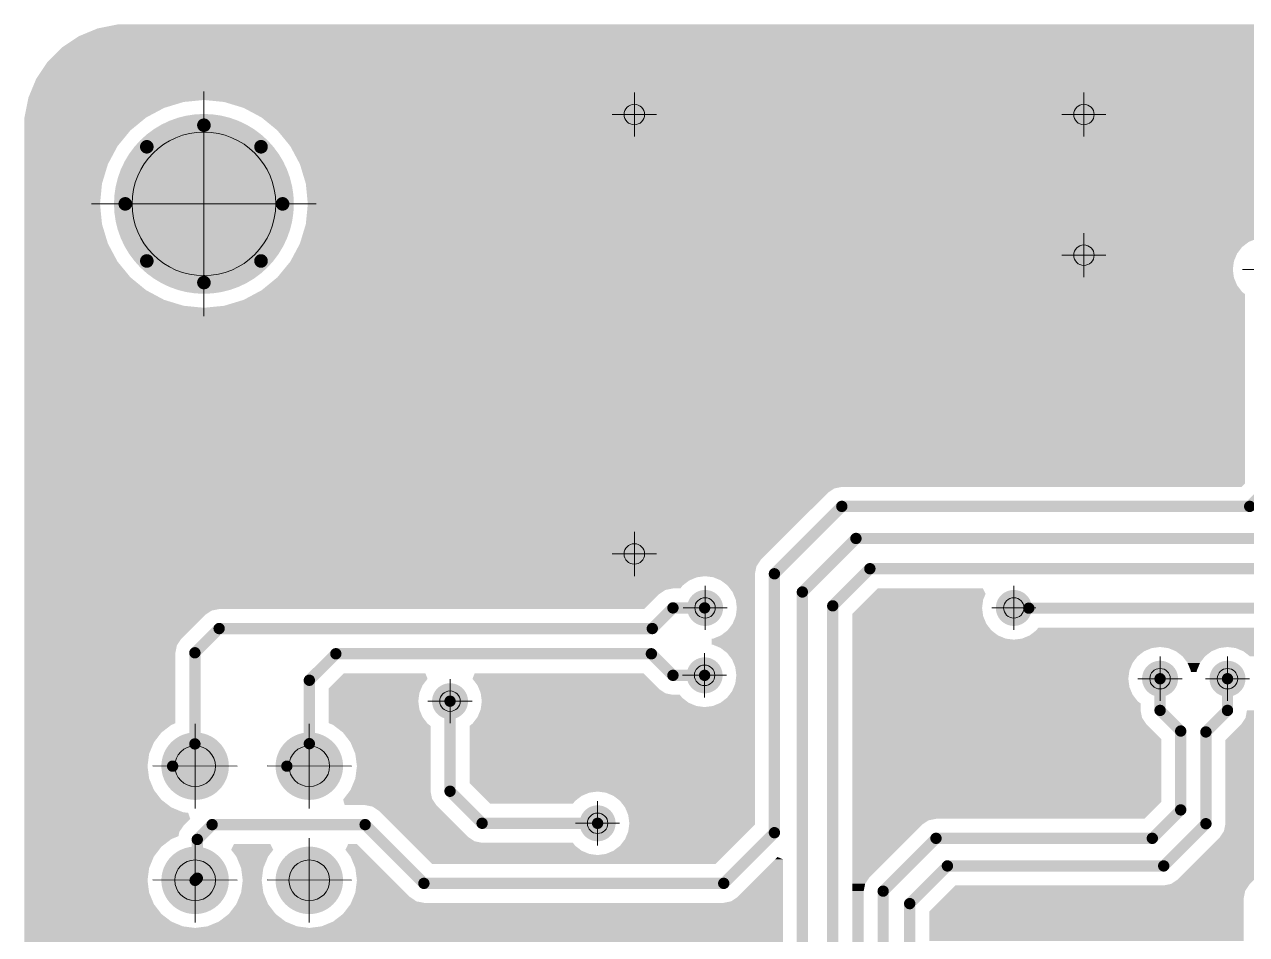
# Model space of a CAD drawing. Header units: inches. Extents: x -14 to 5184, y -66 to 1689.
# Drawn here: x 2235.2 to 2289.5, y 716.8 to 757.2 of the extents above; entities that cross this region are included whole.
import ezdxf

# ---------------------------------------------------------------- set-up
doc = ezdxf.new("R2010")
doc.units = ezdxf.units.IN
doc.header["$MEASUREMENT"] = 0
doc.layers.add('DRILL', color=7, linetype='Continuous', true_color=0xffffff)
doc.layers.add('Drill Gost', color=7, linetype='Continuous')
doc.layers.add('Poligon', color=7, linetype='Continuous')

# ---------------------------------------------------------------- blocks, each defined once
blk = doc.blocks.new('ROUND_25')
at = {"const_width": 0.0787}
blk.add_lwpolyline([(-0.0394, 0, 1), (0.0394, 0, 1)], format="xyb", close=True, dxfattribs=at)
blk = doc.blocks.new('ROUND_28')
at = {"const_width": 0.00591}
blk.add_lwpolyline([(-0.003, 0, 1), (0.003, 0, 1)], format="xyb", close=True, dxfattribs=at)
blk = doc.blocks.new('ROUND_4')
at = {"const_width": 0.015748}
blk.add_lwpolyline([(-0.007874, 0, 1), (0.007874, 0, 1)], format="xyb", close=True, dxfattribs=at)
blk = doc.blocks.new('ROUND_23')
at = {"const_width": 0.0295}
blk.add_lwpolyline([(-0.0148, 0, 1), (0.0148, 0, 1)], format="xyb", close=True, dxfattribs=at)
blk = doc.blocks.new('ROUND_5')
at = {"const_width": 0.00492}
blk.add_lwpolyline([(-0.0025, 0, 1), (0.0025, 0, 1)], format="xyb", close=True, dxfattribs=at)
blk = doc.blocks.new('ROUND_31')
at = {"const_width": 0.00394}
blk.add_lwpolyline([(-0.002, 0, 1), (0.002, 0, 1)], format="xyb", close=True, dxfattribs=at)
blk = doc.blocks.new('ROUND_32')
at = {"const_width": 0.007874}
blk.add_lwpolyline([(-0.003937, 0, 1), (0.003937, 0, 1)], format="xyb", close=True, dxfattribs=at)
blk = doc.blocks.new('ROUND_33')
at = {"const_width": 0.0591}
blk.add_lwpolyline([(-0.0295, 0, 1), (0.0295, 0, 1)], format="xyb", close=True, dxfattribs=at)

msp = doc.modelspace()

# ---------------------------------------------------------------- hatches: boundary and pattern name
at = {"layer": 'Drill Gost', "lineweight": 9, "transparency": 33554457}
h = msp.add_hatch(color=256, dxfattribs=at)
h.dxf.hatch_style = 1
h.paths.add_polyline_path([(2243.1828, 749.2756), (2243.1828, 752.4651, 0.4142136), (2239.9933, 749.2756)])
h.paths.add_polyline_path([(2243.1828, 749.2756), (2243.1828, 746.086, 0.4142136), (2246.3724, 749.2756)])
h = msp.add_hatch(color=256, dxfattribs=at)
h.dxf.hatch_style = 1
h.paths.add_polyline_path([(2243.6953, 724.3086), (2242.7923, 724.3116), (2242.7923, 725.2044, -0.4118954)])
h.paths.add_polyline_path([(2242.7923, 724.3116), (2242.7923, 723.3986, -0.4142136), (2241.8894, 724.3015, -0.0036367), (2241.8895, 724.3146)])
h = msp.add_hatch(color=256, dxfattribs=at)
h.dxf.hatch_style = 1
h.paths.add_polyline_path([(2242.7924, 725.2044, -0.4118954), (2243.6953, 724.3086), (2242.7924, 724.3116)])
h = msp.add_hatch(color=256, dxfattribs=at)
h.dxf.hatch_style = 1
h.paths.add_polyline_path([(2248.7666, 724.3086), (2247.8637, 724.3116), (2247.8637, 725.2044, -0.4118954)])
h.paths.add_polyline_path([(2247.8637, 724.3116), (2247.8637, 723.3986, -0.4142136), (2246.9607, 724.3015, -0.0036367), (2246.9608, 724.3146)])
h = msp.add_hatch(color=256, dxfattribs=at)
h.dxf.hatch_style = 1
h.paths.add_polyline_path([(2247.8637, 725.2044, -0.4118954), (2248.7666, 724.3086), (2247.8637, 724.3116)])
h = msp.add_hatch(color=256, dxfattribs=at)
h.dxf.hatch_style = 1
h.paths.add_polyline_path([(2243.6953, 719.2373), (2242.7923, 719.2403), (2242.7923, 720.1331, -0.4118954)])
h.paths.add_polyline_path([(2242.7923, 719.2403), (2242.7923, 718.3272, -0.4142136), (2241.8894, 719.2302, -0.0036367), (2241.8895, 719.2433)])
h = msp.add_hatch(color=256, dxfattribs=at)
h.dxf.hatch_style = 1
h.paths.add_polyline_path([(2242.7924, 720.1331, -0.4118954), (2243.6953, 719.2373), (2242.7924, 719.2403)])
h = msp.add_hatch(color=256, dxfattribs=at)
h.dxf.hatch_style = 1
h.paths.add_polyline_path([(2248.7666, 719.2373), (2247.8637, 719.2403), (2247.8637, 720.1331, -0.4118954)])
h.paths.add_polyline_path([(2247.8637, 719.2403), (2247.8637, 718.3272, -0.4142136), (2246.9607, 719.2302, -0.0036367), (2246.9608, 719.2433)])
h = msp.add_hatch(color=256, dxfattribs=at)
h.dxf.hatch_style = 1
h.paths.add_polyline_path([(2247.8637, 720.1331, -0.4118954), (2248.7666, 719.2373), (2247.8637, 719.2403)])

# ---------------------------------------------------------------- linework, layer by layer
at = {"const_width": 0.4991}
for points in [[(2290.2874, 736.499), (2289.6264, 735.8381)], [(2271.5128, 735.8381), (2268.5194, 732.8447)], [(2289.6264, 735.8381), (2271.5128, 735.8381)], [(2272.1402, 734.4143), (2269.7608, 732.0349)], [(2290.3557, 734.4143), (2272.1402, 734.4143)], [(2272.7582, 733.0701), (2271.1096, 731.4215)], [(2291.3127, 733.0701), (2272.7582, 733.0701)], [(2268.5194, 721.3462), (2268.5194, 732.8447)], [(2269.7608, 709.1501), (2269.7608, 732.0349)], [(2271.1096, 708.2832), (2271.1096, 731.4215)], [(2264.0135, 731.3294), (2263.0965, 730.4124)], [(2265.4195, 731.3294), (2264.0135, 731.3294)], [(2291.4039, 731.3184), (2279.8162, 731.3184)], [(2243.8596, 730.4124), (2242.7834, 729.3361)], [(2263.0965, 730.4124), (2243.8596, 730.4124)], [(2242.7834, 725.2886), (2242.7834, 729.3361)], [(2249.0426, 729.2922), (2247.8658, 728.1155)], [(2263.0557, 729.2922), (2249.0426, 729.2922)], [(2264.0135, 728.3344), (2263.0557, 729.2922)], [(2247.8658, 725.2997), (2247.8658, 728.1155)], [(2265.4195, 728.3344), (2264.0135, 728.3344)], [(2285.6457, 726.7777), (2285.6457, 728.1838)], [(2288.6407, 726.7777), (2288.6407, 728.1838)], [(2254.1141, 723.1864), (2254.1141, 727.1855)], [(2286.5627, 725.8608), (2285.6457, 726.7777)], [(2288.6407, 726.7777), (2287.6829, 725.82)], [(2286.5627, 722.3576), (2286.5627, 725.8608)], [(2287.6829, 721.745), (2287.6829, 725.82)], [(2242.7834, 725.2886), (2241.7953, 724.3005)], [(2247.8658, 725.2997), (2246.8666, 724.3005)], [(2255.5379, 721.7626), (2254.1141, 723.1864)], [(2286.5627, 722.3576), (2285.3014, 721.0963)], [(2243.5483, 721.7047), (2242.8888, 721.0453)], [(2250.3442, 721.7047), (2243.5483, 721.7047)], [(2252.9536, 719.0953), (2250.3442, 721.7047)], [(2260.6675, 721.7626), (2255.5379, 721.7626)], [(2287.6829, 721.745), (2285.8071, 719.8692)], [(2242.8888, 719.3245), (2242.8888, 721.0453)], [(2268.5194, 721.3462), (2266.2685, 719.0953)], [(2275.6956, 721.0963), (2273.3483, 718.749)], [(2285.3014, 721.0963), (2275.6956, 721.0963)], [(2276.2013, 719.8692), (2274.5274, 718.1953)], [(2285.8071, 719.8692), (2276.2013, 719.8692)], [(2242.8888, 719.3245), (2242.7936, 719.2292)], [(2266.2685, 719.0953), (2252.9536, 719.0953)], [(2273.3483, 684.2938), (2273.3483, 718.749)], [(2274.5274, 684.9726), (2274.5274, 718.1953)]]:
    msp.add_lwpolyline(points, dxfattribs=at)
at = {"layer": 'Drill Gost', "lineweight": 9, "transparency": 33554457}
for p, q in [((2243.1828, 754.268), (2243.1828, 744.2831)), ((2262.2989, 753.2418), (2262.2989, 754.2211)), ((2282.2648, 753.2418), (2282.2648, 754.2211)), ((2262.2989, 753.2418), (2261.3197, 753.2418)), ((2262.2989, 753.2418), (2262.2989, 752.2626)), ((2262.2989, 753.2418), (2263.2782, 753.2418)), ((2282.2648, 753.2418), (2281.2856, 753.2418)), ((2282.2648, 753.2418), (2282.2648, 752.2626)), ((2282.2648, 753.2418), (2283.2441, 753.2418)), ((2248.1753, 749.2756), (2238.1904, 749.2756)), ((2282.2648, 746.9946), (2282.2648, 747.9739)), ((2282.2648, 746.9946), (2281.2856, 746.9946)), ((2282.2648, 746.9946), (2282.2648, 746.0154)), ((2282.2648, 746.9946), (2283.2441, 746.9946)), ((2290.2862, 746.3632), (2289.307, 746.3632)), ((2262.2989, 733.7254), (2262.2989, 734.7046)), ((2262.2989, 733.7254), (2261.3197, 733.7254)), ((2262.2989, 733.7254), (2262.2989, 732.7461)), ((2262.2989, 733.7254), (2263.2782, 733.7254)), ((2265.4407, 731.3294), (2265.4407, 732.3087)), ((2279.1509, 731.3294), (2279.1509, 732.3087)), ((2265.4407, 731.3294), (2264.4615, 731.3294)), ((2265.4407, 731.3294), (2265.4407, 730.3502)), ((2265.4407, 731.3294), (2266.42, 731.3294)), ((2279.1509, 731.3294), (2278.1716, 731.3294)), ((2279.1509, 731.3294), (2279.1509, 730.3502)), ((2279.1509, 731.3294), (2280.1301, 731.3294)), ((2265.4185, 728.3355), (2265.4185, 729.3147)), ((2285.645, 728.1849), (2285.645, 729.1641)), ((2288.64, 728.1849), (2288.64, 729.1641)), ((2254.113, 727.1866), (2254.113, 728.1658)), ((2265.4185, 728.3355), (2264.4393, 728.3355)), ((2265.4185, 728.3355), (2265.4185, 727.3562)), ((2265.4185, 728.3355), (2266.3978, 728.3355)), ((2285.645, 728.1849), (2284.6657, 728.1849)), ((2285.645, 728.1849), (2285.645, 727.2056)), ((2285.645, 728.1849), (2286.6242, 728.1849)), ((2288.64, 728.1849), (2287.6607, 728.1849)), ((2288.64, 728.1849), (2288.64, 727.2056)), ((2288.64, 728.1849), (2289.6192, 728.1849)), ((2254.113, 727.1866), (2253.1338, 727.1866)), ((2254.113, 727.1866), (2254.113, 726.2073)), ((2254.113, 727.1866), (2255.0923, 727.1866)), ((2242.7923, 726.1754), (2242.7923, 722.4276)), ((2242.7924, 726.1754), (2242.7924, 722.4276)), ((2247.8637, 726.1754), (2247.8637, 722.4276)), ((2247.8637, 726.1754), (2247.8637, 722.4276)), ((2244.6663, 724.3054), (2240.9185, 724.3178)), ((2244.6663, 724.3054), (2240.9185, 724.3178)), ((2249.7376, 724.3054), (2245.9898, 724.3178)), ((2249.7376, 724.3054), (2245.9898, 724.3178)), ((2260.6665, 721.7636), (2260.6665, 722.7428)), ((2260.6665, 721.7636), (2259.6872, 721.7636)), ((2260.6665, 721.7636), (2260.6665, 720.7843)), ((2260.6665, 721.7636), (2261.6457, 721.7636)), ((2242.7923, 721.1041), (2242.7923, 717.3562)), ((2242.7924, 721.1041), (2242.7924, 717.3562)), ((2247.8637, 721.1041), (2247.8637, 717.3562)), ((2247.8637, 721.1041), (2247.8637, 717.3562)), ((2244.6663, 719.2341), (2240.9185, 719.2465)), ((2244.6663, 719.2341), (2240.9185, 719.2465)), ((2249.7376, 719.2341), (2245.9898, 719.2465)), ((2249.7376, 719.2341), (2245.9898, 719.2465))]:
    msp.add_line(p, q, dxfattribs=at)
for centre, radius in [((2262.2989, 753.2418), 0.4542), ((2282.2648, 753.2418), 0.4542), ((2243.1828, 749.2756), 3.1896), ((2282.2648, 746.9946), 0.4542), ((2262.2989, 733.7254), 0.4542), ((2265.4407, 731.3294), 0.4542), ((2279.1509, 731.3294), 0.4542), ((2265.4185, 728.3355), 0.4542), ((2285.645, 728.1849), 0.4542), ((2288.64, 728.1849), 0.4542), ((2254.113, 727.1866), 0.4542), ((2242.7924, 724.3015), 0.9029), ((2242.7923, 724.3015), 0.9029), ((2247.8637, 724.3015), 0.9029), ((2247.8637, 724.3015), 0.9029), ((2260.6665, 721.7636), 0.4542), ((2242.7924, 719.2302), 0.9029), ((2242.7923, 719.2302), 0.9029), ((2247.8637, 719.2302), 0.9029), ((2247.8637, 719.2302), 0.9029)]:
    msp.add_circle(centre, radius, dxfattribs=at)
at = {"layer": 'Poligon', "color": 252}
for points in [[(2358.2245, 757.083), (2357.416, 757.2439), (2238.545, 757.083), (2239.3535, 757.2439)], [(2357.0038, 757.2439), (2357.0038, 757.2439), (2239.8058, 757.2439), (2357.0038, 757.2439)], [(2359.6715, 756.3096), (2359.0555, 756.7212), (2237.0146, 756.3096), (2237.6307, 756.7212)], [(2359.0555, 756.7212), (2358.9861, 756.7676), (2237.6307, 756.7212), (2237.7426, 756.7676)], [(2358.9861, 756.7676), (2358.2623, 757.0674), (2237.7426, 756.7676), (2238.4664, 757.0674)], [(2358.2623, 757.0674), (2358.2245, 757.083), (2238.4664, 757.0674), (2238.545, 757.083)], [(2360.2544, 755.7267), (2359.7624, 756.2187), (2236.3866, 755.7267), (2236.8785, 756.2187)], [(2359.7624, 756.2187), (2359.6715, 756.3096), (2236.8785, 756.2187), (2237.0146, 756.3096)], [(2360.7124, 755.0413), (2360.353, 755.5791), (2235.8796, 755.0413), (2236.2389, 755.5791)], [(2360.353, 755.5791), (2360.2544, 755.7267), (2236.2389, 755.5791), (2236.3866, 755.7267)], [(2360.8012, 754.8269), (2360.7124, 755.0413), (2235.7364, 754.8269), (2235.8796, 755.0413)], [(2361.0278, 754.2797), (2360.8012, 754.8269), (2235.5097, 754.2797), (2235.7364, 754.8269)], [(2242.2839, 753.8), (2243.1841, 753.8886), (2235.3522, 753.8), (2235.3698, 753.8886)], [(2361.1056, 753.8886), (2361.0852, 753.9912), (2235.3698, 753.8886), (2235.3902, 753.9912)], [(2361.0852, 753.9912), (2361.0278, 754.2797), (2235.3902, 753.9912), (2235.5097, 754.2797)], [(2361.111, 753.8618), (2361.1056, 753.8886), (2243.4563, 753.8618), (2243.1841, 753.8886)], [(2352.5154, 753.8), (2353.1434, 753.8618), (2244.0843, 753.8), (2243.4563, 753.8618)], [(2240.6205, 753.111), (2241.4183, 753.5374), (2235.2151, 753.111), (2235.2999, 753.5374)], [(2241.4183, 753.5374), (2242.2839, 753.8), (2235.2999, 753.5374), (2235.3522, 753.8)], [(2352.2432, 753.7731), (2352.5154, 753.8), (2244.1727, 753.7731), (2244.0843, 753.8)], [(2351.466, 753.5374), (2352.2432, 753.7731), (2244.9499, 753.5374), (2244.1727, 753.7731)], [(2351.3776, 753.5106), (2351.466, 753.5374), (2245.0001, 753.5106), (2244.9499, 753.5374)], [(2350.63, 753.111), (2351.3776, 753.5106), (2245.7477, 753.111), (2245.0001, 753.5106)], [(2240.6121, 753.1041), (2240.6205, 753.111), (2235.2138, 753.1041), (2235.2151, 753.111)], [(2240.061, 752.6518), (2240.6121, 753.1041), (2235.2138, 752.6518), (2235.2138, 753.1041)], [(2350.5799, 753.0842), (2350.63, 753.111), (2245.7803, 753.0842), (2245.7477, 753.111)], [(2349.9133, 752.5371), (2350.5799, 753.0842), (2246.4469, 752.5371), (2245.7803, 753.0842)], [(2240.061, 752.6517), (2240.061, 752.6518), (2235.2137, 752.6517), (2235.2138, 752.6518)], [(2239.9213, 752.5371), (2240.061, 752.6517), (2235.2137, 752.5371), (2235.2137, 752.6517)], [(2239.3474, 751.8379), (2239.9213, 752.5371), (2235.2137, 751.8379), (2235.2137, 752.5371)], [(2349.8806, 752.5103), (2349.9133, 752.5371), (2246.4689, 752.5103), (2246.4469, 752.5371)], [(2349.3288, 751.8379), (2349.8806, 752.5103), (2247.0207, 751.8379), (2246.4689, 752.5103)], [(2238.921, 751.0401), (2239.3474, 751.8379), (2235.2137, 751.0401), (2235.2137, 751.8379)], [(2349.3068, 751.8111), (2349.3288, 751.8379), (2247.0351, 751.8111), (2247.0207, 751.8379)], [(2348.8947, 751.0401), (2349.3068, 751.8111), (2247.4471, 751.0401), (2247.0351, 751.8111)], [(2238.6585, 750.1745), (2238.921, 751.0401), (2235.2137, 750.1745), (2235.2137, 751.0401)], [(2348.8804, 751.0133), (2348.8947, 751.0401), (2247.4553, 751.0133), (2247.4471, 751.0401)], [(2348.6259, 750.1745), (2348.8804, 751.0133), (2247.7097, 750.1745), (2247.4553, 751.0133)], [(2238.5698, 749.2743), (2238.6585, 750.1745), (2235.2137, 749.2743), (2235.2137, 750.1745)], [(2348.6178, 750.1477), (2348.6259, 750.1745), (2247.7124, 750.1477), (2247.7097, 750.1745)], [(2348.5318, 749.2743), (2348.6178, 750.1477), (2247.7984, 749.2743), (2247.7124, 750.1477)], [(2238.6585, 748.3741), (2238.5698, 749.2743), (2235.2137, 748.3741), (2235.2137, 749.2743)], [(2348.6151, 748.3741), (2348.5291, 749.2475), (2247.7097, 748.3741), (2247.7957, 749.2475)], [(2348.5291, 749.2475), (2348.5318, 749.2743), (2247.7957, 749.2475), (2247.7984, 749.2743)], [(2238.921, 747.5085), (2238.6585, 748.3741), (2235.2137, 747.5085), (2235.2137, 748.3741)], [(2348.7924, 747.7717), (2348.6178, 748.3473), (2247.527, 747.7717), (2247.7016, 748.3473)], [(2348.6178, 748.3473), (2348.6151, 748.3741), (2247.7016, 748.3473), (2247.7097, 748.3741)], [(2239.3474, 746.7108), (2238.921, 747.5085), (2235.2137, 746.7108), (2235.2137, 747.5085)], [(2289.0662, 747.0669), (2289.2902, 747.3588), (2247.2111, 747.0669), (2247.3671, 747.3588)], [(2289.2902, 747.3588), (2289.4853, 747.5085), (2247.3671, 747.3588), (2247.4471, 747.5085)], [(2289.4853, 747.5085), (2289.5821, 747.5828), (2247.4471, 747.5085), (2247.4697, 747.5828)], [(2289.5821, 747.5828), (2289.9221, 747.7237), (2247.4697, 747.5828), (2247.5124, 747.7237)], [(2289.9221, 747.7237), (2290.287, 747.7717), (2247.5124, 747.7237), (2247.527, 747.7717)], [(2288.9254, 746.7269), (2289.0662, 747.0669), (2247.0294, 746.7269), (2247.2111, 747.0669)], [(2239.9213, 746.0115), (2239.3474, 746.7108), (2235.2137, 746.0115), (2235.2137, 746.7108)], [(2288.9235, 746.0115), (2288.8773, 746.3621), (2246.4469, 746.0115), (2246.7346, 746.3621)], [(2288.8773, 746.3621), (2288.9232, 746.7108), (2246.7346, 746.3621), (2247.0207, 746.7108)], [(2288.9232, 746.7108), (2288.9254, 746.7269), (2247.0207, 746.7108), (2247.0294, 746.7269)], [(2240.6205, 745.4377), (2239.9213, 746.0115), (2235.2137, 745.4377), (2235.2137, 746.0115)], [(2289.0662, 745.6572), (2288.9254, 745.9972), (2246.0152, 745.6572), (2246.4295, 745.9972)], [(2288.9254, 745.9972), (2288.9235, 746.0115), (2246.4295, 745.9972), (2246.4469, 746.0115)], [(2241.4183, 745.0113), (2240.6205, 745.4377), (2235.2137, 745.0113), (2235.2137, 745.4377)], [(2289.4222, 745.0113), (2289.4222, 745.264), (2244.9499, 745.0113), (2245.4227, 745.264)], [(2289.4222, 745.264), (2289.2902, 745.3653), (2245.4227, 745.264), (2245.6122, 745.3653)], [(2289.2902, 745.3653), (2289.2346, 745.4377), (2245.6122, 745.3653), (2245.7477, 745.4377)], [(2289.2346, 745.4377), (2289.0662, 745.6572), (2245.7477, 745.4377), (2246.0152, 745.6572)], [(2242.2839, 744.7487), (2241.4183, 745.0113), (2235.2137, 744.7487), (2235.2137, 745.0113)], [(2243.1841, 744.66), (2242.2839, 744.7487), (2235.2137, 744.66), (2235.2137, 744.7487)], [(2289.4222, 736.8574), (2289.4222, 744.66), (2235.2137, 736.8574), (2235.2137, 744.66)], [(2289.4222, 744.66), (2289.4222, 744.7487), (2243.1841, 744.66), (2244.0843, 744.7487)], [(2289.4222, 744.7487), (2289.4222, 745.0113), (2244.0843, 744.7487), (2244.9499, 745.0113)], [(2289.2681, 736.7032), (2289.4222, 736.8574), (2235.2137, 736.7032), (2235.2137, 736.8574)], [(2271.1817, 736.6374), (2271.5128, 736.7032), (2235.2137, 736.6374), (2235.2137, 736.7032)], [(2270.9011, 736.4498), (2271.1817, 736.6374), (2235.2137, 736.4498), (2235.2137, 736.6374)], [(2267.9076, 733.4564), (2270.9011, 736.4498), (2235.2137, 733.4564), (2235.2137, 736.4498)], [(2267.7201, 733.1757), (2267.9076, 733.4564), (2235.2137, 733.1757), (2235.2137, 733.4564)], [(2267.6542, 732.8447), (2267.7201, 733.1757), (2235.2137, 732.8447), (2235.2137, 733.1757)], [(2267.6542, 732.738), (2267.6542, 732.8447), (2235.2137, 732.738), (2235.2137, 732.8447)], [(2265.0769, 732.69), (2265.4417, 732.738), (2235.2137, 732.69), (2235.2137, 732.738)], [(2264.7369, 732.5492), (2265.0769, 732.69), (2235.2137, 732.5492), (2235.2137, 732.69)], [(2267.6542, 732.69), (2267.6542, 732.738), (2265.8066, 732.69), (2265.4417, 732.738)], [(2267.6542, 732.5492), (2267.6542, 732.69), (2266.1466, 732.5492), (2265.8066, 732.69)], [(2264.445, 732.3252), (2264.7369, 732.5492), (2235.2137, 732.3252), (2235.2137, 732.5492)], [(2264.3447, 732.1945), (2264.445, 732.3252), (2235.2137, 732.1945), (2235.2137, 732.3252)], [(2263.6824, 732.1287), (2264.0135, 732.1945), (2235.2137, 732.1287), (2235.2137, 732.1945)], [(2267.6542, 732.3252), (2267.6542, 732.5492), (2266.4385, 732.3252), (2266.1466, 732.5492)], [(2267.6542, 732.0332), (2267.6542, 732.3252), (2266.6625, 732.0332), (2266.4385, 732.3252)], [(2277.897, 731.9514), (2277.7713, 732.2049), (2272.8629, 731.9514), (2273.1165, 732.2049)], [(2263.4017, 731.9411), (2263.6824, 732.1287), (2235.2137, 731.9411), (2235.2137, 732.1287)], [(2262.7381, 731.2775), (2263.4017, 731.9411), (2235.2137, 731.2775), (2235.2137, 731.9411)], [(2267.6542, 731.6932), (2267.6542, 732.0332), (2266.8034, 731.6932), (2266.6625, 732.0332)], [(2267.6542, 731.3284), (2267.6542, 731.6932), (2266.8514, 731.3284), (2266.8034, 731.6932)], [(2277.742, 731.3284), (2277.7901, 731.6932), (2272.24, 731.3284), (2272.6048, 731.6932)], [(2277.7901, 731.6932), (2277.897, 731.9514), (2272.6048, 731.6932), (2272.8629, 731.9514)], [(2243.5285, 731.2117), (2243.8596, 731.2775), (2235.2137, 731.2117), (2235.2137, 731.2775)], [(2243.2479, 731.0241), (2243.5285, 731.2117), (2235.2137, 731.0241), (2235.2137, 731.2117)], [(2267.6542, 730.9636), (2267.6542, 731.3284), (2266.8034, 730.9636), (2266.8514, 731.3284)], [(2277.777, 731.0631), (2277.742, 731.3284), (2271.9747, 731.0631), (2272.24, 731.3284)], [(2277.7901, 730.9636), (2277.777, 731.0631), (2271.9747, 730.9636), (2271.9747, 731.0631)], [(2242.1716, 729.9479), (2243.2479, 731.0241), (2235.2137, 729.9479), (2235.2137, 731.0241)], [(2267.6542, 730.3316), (2267.6542, 730.6236), (2266.4385, 730.3316), (2266.6625, 730.6236)], [(2267.6542, 730.6236), (2267.6542, 730.9636), (2266.6625, 730.6236), (2266.8034, 730.9636)], [(2277.9309, 730.6236), (2277.7901, 730.9636), (2271.9747, 730.6236), (2271.9747, 730.9636)], [(2278.1549, 730.3316), (2277.9309, 730.6236), (2271.9747, 730.3316), (2271.9747, 730.6236)], [(2267.6542, 729.9668), (2267.6542, 730.1076), (2265.8066, 729.9668), (2266.1466, 730.1076)], [(2267.6542, 730.1076), (2267.6542, 730.3316), (2266.1466, 730.1076), (2266.4385, 730.3316)], [(2278.4469, 730.1076), (2278.1549, 730.3316), (2271.9747, 730.1076), (2271.9747, 730.3316)], [(2278.7869, 729.9668), (2278.4469, 730.1076), (2271.9747, 729.9668), (2271.9747, 730.1076)], [(2291.532, 729.9668), (2291.3912, 730.1076), (2279.5165, 729.9668), (2279.8565, 730.1076)], [(2291.3912, 730.1076), (2291.1671, 730.3316), (2279.8565, 730.1076), (2280.1485, 730.3316)], [(2291.1671, 730.3316), (2291.0456, 730.4532), (2280.1485, 730.3316), (2280.2418, 730.4532)], [(2241.9841, 729.6672), (2242.1716, 729.9479), (2235.2137, 729.6672), (2235.2137, 729.9479)], [(2241.9182, 729.3361), (2241.9841, 729.6672), (2235.2137, 729.3361), (2235.2137, 729.6672)], [(2267.6542, 729.9578), (2267.6542, 729.9668), (2265.7386, 729.9578), (2265.8066, 729.9668)], [(2267.6542, 729.7021), (2267.6542, 729.9578), (2265.7386, 729.7021), (2265.7386, 729.9578)], [(2267.6542, 729.696), (2267.6542, 729.7021), (2265.7844, 729.696), (2265.7386, 729.7021)], [(2267.6542, 729.5552), (2267.6542, 729.696), (2266.1244, 729.5552), (2265.7844, 729.696)], [(2267.6542, 729.3312), (2267.6542, 729.5552), (2266.4163, 729.3312), (2266.1244, 729.5552)], [(2279.1517, 729.9187), (2278.7869, 729.9668), (2271.9747, 729.9187), (2271.9747, 729.9668)], [(2291.9053, 729.5935), (2291.58, 729.9187), (2271.9747, 729.5935), (2271.9747, 729.9187)], [(2285.2809, 729.5454), (2285.6457, 729.5935), (2271.9747, 729.5454), (2271.9747, 729.5935)], [(2284.9409, 729.4046), (2285.2809, 729.5454), (2271.9747, 729.4046), (2271.9747, 729.5454)], [(2291.58, 729.9187), (2291.532, 729.9668), (2279.1517, 729.9187), (2279.5165, 729.9668)], [(2288.2758, 729.5454), (2288.6407, 729.5935), (2286.0106, 729.5454), (2285.6457, 729.5935)], [(2287.9358, 729.4046), (2288.2758, 729.5454), (2286.3506, 729.4046), (2286.0106, 729.5454)], [(2291.9533, 729.5454), (2291.9053, 729.5935), (2289.0055, 729.5454), (2288.6407, 729.5935)], [(2292.0036, 729.4951), (2291.9533, 729.5454), (2289.1269, 729.4951), (2289.0055, 729.5454)], [(2291.9986, 729.4046), (2292.0036, 729.4951), (2289.3455, 729.4046), (2289.1269, 729.4951)], [(2241.9182, 726.207), (2241.9182, 729.3361), (2235.2137, 726.207), (2235.2137, 729.3361)], [(2267.6542, 729.0393), (2267.6542, 729.3312), (2266.6403, 729.0393), (2266.4163, 729.3312)], [(2267.6542, 728.6993), (2267.6542, 729.0393), (2266.7811, 728.6993), (2266.6403, 729.0393)], [(2284.649, 729.1806), (2284.9409, 729.4046), (2271.9747, 729.1806), (2271.9747, 729.4046)], [(2284.425, 728.8886), (2284.649, 729.1806), (2271.9747, 728.8886), (2271.9747, 729.1806)], [(2284.2841, 728.5487), (2284.425, 728.8886), (2271.9747, 728.5487), (2271.9747, 728.8886)], [(2287.6439, 729.1806), (2287.9358, 729.4046), (2286.6425, 729.1806), (2286.3506, 729.4046)], [(2287.4199, 728.8886), (2287.6439, 729.1806), (2286.8665, 728.8886), (2286.6425, 729.1806)], [(2287.2791, 728.5487), (2287.4199, 728.8886), (2287.0074, 728.5487), (2286.8665, 728.8886)], [(2291.9864, 729.1854), (2291.9986, 729.4046), (2289.6312, 729.1854), (2289.3455, 729.4046)], [(2253.1044, 728.2148), (2253.0197, 728.427), (2249.1887, 728.2148), (2249.4009, 728.427)], [(2262.9096, 728.2148), (2262.6974, 728.427), (2255.1238, 728.2148), (2255.2085, 728.427)], [(2267.6542, 728.3344), (2267.6542, 728.6993), (2266.8292, 728.3344), (2266.7811, 728.6993)], [(2284.2361, 728.1838), (2284.2841, 728.5487), (2271.9747, 728.1838), (2271.9747, 728.5487)], [(2287.2711, 728.4881), (2287.2791, 728.5487), (2287.0153, 728.4881), (2287.0074, 728.5487)], [(2252.8381, 727.7571), (2252.8933, 727.8904), (2248.731, 727.7571), (2248.8642, 727.8904)], [(2252.8933, 727.8904), (2253.1105, 728.1735), (2248.8642, 727.8904), (2249.1473, 728.1735)], [(2253.1105, 728.1735), (2253.1044, 728.2148), (2249.1473, 728.1735), (2249.1887, 728.2148)], [(2262.9509, 728.1735), (2262.9096, 728.2148), (2255.1177, 728.1735), (2255.1238, 728.2148)], [(2263.234, 727.8904), (2262.9509, 728.1735), (2255.3349, 727.8904), (2255.1177, 728.1735)], [(2263.4017, 727.7227), (2263.234, 727.8904), (2255.4043, 727.7227), (2255.3349, 727.8904)], [(2267.6542, 727.6296), (2267.6542, 727.9696), (2266.6403, 727.6296), (2266.7811, 727.9696)], [(2267.6542, 727.9696), (2267.6542, 728.3344), (2266.7811, 727.9696), (2266.8292, 728.3344)], [(2284.2841, 727.819), (2284.2361, 728.1838), (2271.9747, 727.819), (2271.9747, 728.1838)], [(2284.425, 727.479), (2284.2841, 727.819), (2271.9747, 727.479), (2271.9747, 727.819)], [(2252.7525, 727.5504), (2252.8381, 727.7571), (2248.731, 727.5504), (2248.731, 727.7571)], [(2252.7044, 727.1855), (2252.7525, 727.5504), (2248.731, 727.1855), (2248.731, 727.5504)], [(2263.6596, 727.5504), (2263.4017, 727.7227), (2255.4757, 727.5504), (2255.4043, 727.7227)], [(2263.6824, 727.5351), (2263.6596, 727.5504), (2255.4777, 727.5351), (2255.4757, 727.5504)], [(2264.0135, 727.4693), (2263.6824, 727.5351), (2255.4864, 727.4693), (2255.4777, 727.5351)], [(2264.4228, 727.3377), (2264.3218, 727.4693), (2255.5037, 727.3377), (2255.4864, 727.4693)], [(2264.621, 727.1855), (2264.4228, 727.3377), (2255.5237, 727.1855), (2255.5037, 727.3377)], [(2267.6542, 727.1136), (2267.6542, 727.3377), (2266.1244, 727.1136), (2266.4163, 727.3377)], [(2267.6542, 727.3377), (2267.6542, 727.6296), (2266.4163, 727.3377), (2266.6403, 727.6296)], [(2284.649, 727.187), (2284.425, 727.479), (2271.9747, 727.187), (2271.9747, 727.479)], [(2252.7525, 726.8207), (2252.7044, 727.1855), (2248.731, 726.8207), (2248.731, 727.1855)], [(2252.8933, 726.4807), (2252.7525, 726.8207), (2248.731, 726.4807), (2248.731, 726.8207)], [(2267.6542, 726.4807), (2267.6542, 726.8207), (2255.3349, 726.4807), (2255.4757, 726.8207)], [(2267.6542, 726.8207), (2267.6542, 726.9248), (2255.4757, 726.8207), (2255.4894, 726.9248)], [(2265.4195, 726.9248), (2265.0547, 726.9728), (2255.4894, 726.9248), (2255.4957, 726.9728)], [(2265.0547, 726.9728), (2264.7147, 727.1136), (2255.4957, 726.9728), (2255.5143, 727.1136)], [(2264.7147, 727.1136), (2264.621, 727.1855), (2255.5143, 727.1136), (2255.5237, 727.1855)], [(2267.6542, 726.9248), (2267.6542, 726.9728), (2265.4195, 726.9248), (2265.7844, 726.9728)], [(2267.6542, 726.9728), (2267.6542, 727.1136), (2265.7844, 726.9728), (2266.1244, 727.1136)], [(2284.7806, 727.0861), (2284.649, 727.187), (2271.9747, 727.0861), (2271.9747, 727.187)], [(2284.7806, 726.7777), (2284.7806, 727.0861), (2271.9747, 726.7777), (2271.9747, 727.0861)], [(2284.8464, 726.4467), (2284.7806, 726.7777), (2271.9747, 726.4467), (2271.9747, 726.7777)], [(2294.8772, 726.4467), (2294.8772, 726.7742), (2289.44, 726.4467), (2289.5051, 726.7742)], [(2241.7364, 726.1317), (2241.9182, 726.207), (2235.2137, 726.1317), (2235.2137, 726.207)], [(2253.1004, 726.2109), (2252.8933, 726.4807), (2248.731, 726.2109), (2248.731, 726.4807)], [(2253.1173, 726.1888), (2253.1004, 726.2109), (2248.7843, 726.1888), (2248.731, 726.2109)], [(2253.1917, 726.1317), (2253.1173, 726.1888), (2248.9221, 726.1317), (2248.7843, 726.1888)], [(2267.6542, 726.0878), (2267.6542, 726.1888), (2254.9792, 726.0878), (2255.1109, 726.1888)], [(2267.6542, 726.1888), (2267.6542, 726.4807), (2255.1109, 726.1888), (2255.3349, 726.4807)], [(2285.034, 726.166), (2284.8464, 726.4467), (2271.9747, 726.166), (2271.9747, 726.4467)], [(2294.8772, 726.166), (2294.8772, 726.4467), (2289.2524, 726.166), (2289.44, 726.4467)], [(2241.2984, 725.7957), (2241.7364, 726.1317), (2235.2137, 725.7957), (2235.2137, 726.1317)], [(2240.9624, 725.3577), (2241.2984, 725.7957), (2235.2137, 725.3577), (2235.2137, 725.7957)], [(2253.2489, 726.0878), (2253.1917, 726.1317), (2248.9793, 726.0878), (2248.9221, 726.1317)], [(2253.2489, 725.7957), (2253.2489, 726.0878), (2249.36, 725.7957), (2248.9793, 726.0878)], [(2253.2489, 725.3577), (2253.2489, 725.7957), (2249.696, 725.3577), (2249.36, 725.7957)], [(2267.6542, 723.5448), (2267.6542, 726.0878), (2254.9792, 723.5448), (2254.9792, 726.0878)], [(2285.6976, 725.5024), (2285.034, 726.166), (2271.9747, 725.5024), (2271.9747, 726.166)], [(2294.8772, 725.4616), (2294.8772, 726.166), (2288.5481, 725.4616), (2289.2524, 726.166)], [(2240.7512, 724.8478), (2240.9624, 725.3577), (2235.2137, 724.8478), (2235.2137, 725.3577)], [(2253.2489, 724.8478), (2253.2489, 725.3577), (2249.9073, 724.8478), (2249.696, 725.3577)], [(2285.6976, 722.716), (2285.6976, 725.5024), (2271.9747, 722.716), (2271.9747, 725.5024)], [(2294.8772, 721.745), (2294.8772, 725.4616), (2288.5481, 721.745), (2288.5481, 725.4616)], [(2240.6791, 724.3005), (2240.7512, 724.8478), (2235.2137, 724.3005), (2235.2137, 724.8478)], [(2253.2489, 724.3005), (2253.2489, 724.8478), (2249.9793, 724.3005), (2249.9073, 724.8478)], [(2240.7512, 723.7532), (2240.6791, 724.3005), (2235.2137, 723.7532), (2235.2137, 724.3005)], [(2253.2489, 723.7532), (2253.2489, 724.3005), (2249.9073, 723.7532), (2249.9793, 724.3005)], [(2240.9624, 723.2433), (2240.7512, 723.7532), (2235.2137, 723.2433), (2235.2137, 723.7532)], [(2253.2489, 723.2433), (2253.2489, 723.7532), (2249.696, 723.2433), (2249.9073, 723.7532)], [(2267.6542, 723.1723), (2267.6542, 723.5448), (2255.3518, 723.1723), (2254.9792, 723.5448)], [(2241.2984, 722.8053), (2240.9624, 723.2433), (2235.2137, 722.8053), (2235.2137, 723.2433)], [(2253.3148, 722.8553), (2253.2489, 723.1864), (2249.3984, 722.8553), (2249.6524, 723.1864)], [(2253.2489, 723.1864), (2253.2489, 723.2433), (2249.6524, 723.1864), (2249.696, 723.2433)], [(2260.3027, 723.1242), (2260.6675, 723.1723), (2255.3998, 723.1242), (2255.3518, 723.1723)], [(2259.9627, 722.9834), (2260.3027, 723.1242), (2255.5406, 722.9834), (2255.3998, 723.1242)], [(2259.6707, 722.7594), (2259.9627, 722.9834), (2255.7646, 722.7594), (2255.5406, 722.9834)], [(2267.6542, 723.1242), (2267.6542, 723.1723), (2261.0324, 723.1242), (2260.6675, 723.1723)], [(2267.6542, 722.9834), (2267.6542, 723.1242), (2261.3723, 722.9834), (2261.0324, 723.1242)], [(2267.6542, 722.7594), (2267.6542, 722.9834), (2261.6643, 722.7594), (2261.3723, 722.9834)], [(2241.7364, 722.4693), (2241.2984, 722.8053), (2235.2137, 722.4693), (2235.2137, 722.8053)], [(2242.2463, 722.2581), (2241.7364, 722.4693), (2235.2137, 722.2581), (2235.2137, 722.4693)], [(2253.3361, 722.8234), (2253.3148, 722.8553), (2249.3739, 722.8234), (2249.3984, 722.8553)], [(2253.4222, 722.6946), (2253.3361, 722.8234), (2249.3976, 722.6946), (2249.3739, 722.8234)], [(2253.5023, 722.5747), (2253.4222, 722.6946), (2249.4383, 722.5747), (2249.3976, 722.6946)], [(2253.5072, 722.5698), (2253.5023, 722.5747), (2249.44, 722.5698), (2249.4383, 722.5747)], [(2253.573, 722.504), (2253.5072, 722.5698), (2250.6752, 722.504), (2250.3442, 722.5698)], [(2253.7606, 722.3164), (2253.573, 722.504), (2250.9559, 722.3164), (2250.6752, 722.504)], [(2259.5698, 722.6278), (2259.6707, 722.7594), (2255.8962, 722.6278), (2255.7646, 722.7594)], [(2267.6542, 722.4675), (2267.6542, 722.7594), (2261.8883, 722.4675), (2261.6643, 722.7594)], [(2267.6542, 722.1275), (2267.6542, 722.4675), (2262.0291, 722.1275), (2261.8883, 722.4675)], [(2284.943, 721.9614), (2285.6976, 722.716), (2271.9747, 721.9614), (2271.9747, 722.716)], [(2242.4878, 722.2263), (2242.2463, 722.2581), (2235.2137, 722.2263), (2235.2137, 722.2581)], [(2242.5786, 721.9586), (2242.4878, 722.2263), (2235.2137, 721.9586), (2235.2137, 722.2263)], [(2242.2771, 721.657), (2242.5786, 721.9586), (2235.2137, 721.657), (2235.2137, 721.9586)], [(2254.9261, 721.1509), (2253.7606, 722.3164), (2252.1215, 721.1509), (2250.9559, 722.3164)], [(2267.6542, 721.7626), (2267.6542, 722.1275), (2262.0772, 721.7626), (2262.0291, 722.1275)], [(2275.3645, 721.8956), (2275.6956, 721.9614), (2271.9747, 721.8956), (2271.9747, 721.9614)], [(2275.0838, 721.708), (2275.3645, 721.8956), (2271.9747, 721.708), (2271.9747, 721.8956)], [(2242.0895, 721.3763), (2242.2771, 721.657), (2235.2137, 721.3763), (2235.2137, 721.657)], [(2242.0528, 721.1915), (2242.0895, 721.3763), (2235.2137, 721.1915), (2235.2137, 721.3763)], [(2267.0075, 721.0578), (2267.3475, 721.3978), (2261.8883, 721.0578), (2262.0291, 721.3978)], [(2267.3475, 721.3978), (2267.6542, 721.7045), (2262.0291, 721.3978), (2262.0695, 721.7045)], [(2267.6542, 721.7045), (2267.6542, 721.7626), (2262.0695, 721.7045), (2262.0772, 721.7626)], [(2272.7366, 719.3608), (2275.0838, 721.708), (2271.9747, 719.3608), (2271.9747, 721.708)], [(2294.8772, 721.228), (2294.8772, 721.414), (2288.358, 721.228), (2288.4822, 721.414)], [(2294.8772, 721.414), (2294.8772, 721.745), (2288.4822, 721.414), (2288.5481, 721.745)], [(2241.7364, 721.0604), (2242.0528, 721.1915), (2235.2137, 721.0604), (2235.2137, 721.1915)], [(2241.2984, 720.7244), (2241.7364, 721.0604), (2235.2137, 720.7244), (2235.2137, 721.0604)], [(2246.2635, 720.586), (2246.1384, 720.8395), (2244.395, 720.586), (2244.52, 720.8395)], [(2250.2394, 720.586), (2249.9858, 720.8395), (2249.4663, 720.586), (2249.5913, 720.8395)], [(2255.2068, 720.9633), (2254.9261, 721.1509), (2252.309, 720.9633), (2252.1215, 721.1509)], [(2255.5379, 720.8975), (2255.2068, 720.9633), (2252.3749, 720.8975), (2252.309, 720.9633)], [(2259.6707, 720.7659), (2259.5698, 720.8975), (2252.5065, 720.7659), (2252.3749, 720.8975)], [(2259.9627, 720.5418), (2259.6707, 720.7659), (2252.7305, 720.5418), (2252.5065, 720.7659)], [(2266.4915, 720.5418), (2266.7156, 720.7659), (2261.3723, 720.5418), (2261.6643, 720.7659)], [(2266.7156, 720.7659), (2267.0075, 721.0578), (2261.6643, 720.7659), (2261.8883, 721.0578)], [(2291.3897, 720.7244), (2291.7208, 720.7903), (2287.8858, 720.7244), (2287.9517, 720.7903)], [(2294.4394, 720.7903), (2294.7825, 721.1333), (2287.9517, 720.7903), (2288.2947, 721.1333)], [(2294.7825, 721.1333), (2294.8772, 721.228), (2288.2947, 721.1333), (2288.358, 721.228)], [(2240.9624, 720.2865), (2241.2984, 720.7244), (2235.2137, 720.2865), (2235.2137, 720.7244)], [(2240.7512, 719.7765), (2240.9624, 720.2865), (2235.2137, 719.7765), (2235.2137, 720.2865)], [(2246.0337, 720.2865), (2246.2635, 720.586), (2244.6248, 720.2865), (2244.395, 720.586)], [(2245.8224, 719.7765), (2246.0337, 720.2865), (2244.836, 719.7765), (2244.6248, 720.2865)], [(2250.5388, 720.2865), (2250.2394, 720.586), (2249.696, 720.2865), (2249.4663, 720.586)], [(2251.0488, 719.7765), (2250.5388, 720.2865), (2249.9073, 719.7765), (2249.696, 720.2865)], [(2260.3027, 720.401), (2259.9627, 720.5418), (2252.8713, 720.401), (2252.7305, 720.5418)], [(2260.6675, 720.353), (2260.3027, 720.401), (2252.9194, 720.353), (2252.8713, 720.401)], [(2265.9101, 719.9604), (2266.3027, 720.353), (2253.3119, 719.9604), (2252.9194, 720.353)], [(2266.3027, 720.353), (2266.3507, 720.401), (2260.6675, 720.353), (2261.0324, 720.401)], [(2266.3507, 720.401), (2266.4915, 720.5418), (2261.0324, 720.401), (2261.3723, 720.5418)], [(2268.8956, 720.1676), (2268.6614, 720.2646), (2268.5643, 720.1676), (2268.6614, 720.2646)], [(2289.8295, 719.2574), (2291.109, 720.5369), (2286.4188, 719.2574), (2287.6983, 720.5369)], [(2291.109, 720.5369), (2291.3897, 720.7244), (2287.6983, 720.5369), (2287.8858, 720.7244)], [(2240.6791, 719.2292), (2240.7512, 719.7765), (2235.2137, 719.2292), (2235.2137, 719.7765)], [(2245.7504, 719.2292), (2245.8224, 719.7765), (2244.9081, 719.2292), (2244.836, 719.7765)], [(2251.5961, 719.2292), (2251.0488, 719.7765), (2249.9793, 719.2292), (2249.9073, 719.7765)], [(2268.8956, 718.4835), (2268.8956, 720.1676), (2266.8802, 718.4835), (2268.5643, 720.1676)], [(2240.7512, 718.682), (2240.6791, 719.2292), (2235.2137, 718.682), (2235.2137, 719.2292)], [(2245.8224, 718.682), (2245.7504, 719.2292), (2244.836, 718.682), (2244.9081, 719.2292)], [(2252.1433, 718.682), (2251.5961, 719.2292), (2249.9073, 718.682), (2249.9793, 719.2292)], [(2272.549, 719.0801), (2272.7366, 719.3608), (2271.9747, 719.0801), (2271.9747, 719.3608)], [(2289.642, 719.0699), (2289.8295, 719.2574), (2286.1381, 719.0699), (2286.4188, 719.2574)], [(2240.9624, 718.172), (2240.7512, 718.682), (2235.2137, 718.172), (2235.2137, 718.682)], [(2246.0337, 718.172), (2245.8224, 718.682), (2244.6248, 718.172), (2244.836, 718.682)], [(2252.3418, 718.4835), (2252.1433, 718.682), (2249.8251, 718.4835), (2249.9073, 718.682)], [(2272.4832, 718.749), (2272.549, 719.0801), (2271.9747, 718.749), (2271.9747, 719.0801)], [(2272.4832, 708.2832), (2272.4832, 718.749), (2271.9747, 708.2832), (2271.9747, 718.749)], [(2289.3608, 718.4303), (2289.4267, 718.7614), (2275.986, 718.4303), (2276.317, 718.7614)], [(2289.4267, 718.7614), (2289.5888, 719.004), (2276.317, 718.7614), (2276.5597, 719.004)], [(2289.5888, 719.004), (2289.6142, 719.0421), (2285.8071, 719.004), (2285.9984, 719.0421)], [(2289.6142, 719.0421), (2289.642, 719.0699), (2285.9984, 719.0421), (2286.1381, 719.0699)], [(2241.2984, 717.7341), (2240.9624, 718.172), (2235.2137, 717.7341), (2235.2137, 718.172)], [(2246.3697, 717.7341), (2246.0337, 718.172), (2244.2888, 717.7341), (2244.6248, 718.172)], [(2268.8956, 717.7341), (2268.8956, 718.172), (2249.36, 717.7341), (2249.696, 718.172)], [(2268.8956, 718.172), (2268.8956, 718.2301), (2249.696, 718.172), (2249.7201, 718.2301)], [(2252.9536, 718.2301), (2252.6225, 718.296), (2249.7201, 718.2301), (2249.7474, 718.296)], [(2252.6225, 718.296), (2252.3418, 718.4835), (2249.7474, 718.296), (2249.8251, 718.4835)], [(2268.8956, 718.2301), (2268.8956, 718.296), (2266.2685, 718.2301), (2266.5995, 718.296)], [(2268.8956, 718.296), (2268.8956, 718.4835), (2266.5995, 718.296), (2266.8802, 718.4835)], [(2289.3608, 717.8369), (2289.3608, 718.4303), (2275.3926, 717.8369), (2275.986, 718.4303)], [(2241.7364, 717.3981), (2241.2984, 717.7341), (2235.2137, 717.3981), (2235.2137, 717.7341)], [(2246.8076, 717.3981), (2246.3697, 717.7341), (2243.8508, 717.3981), (2244.2888, 717.7341)], [(2268.8956, 717.3981), (2268.8956, 717.7341), (2248.9221, 717.3981), (2249.36, 717.7341)], [(2289.3608, 716.528), (2289.3608, 717.8369), (2275.3926, 716.528), (2275.3926, 717.8369)], [(2242.2463, 717.1868), (2241.7364, 717.3981), (2235.2137, 717.1868), (2235.2137, 717.3981)], [(2242.7936, 717.1148), (2242.2463, 717.1868), (2235.2137, 717.1148), (2235.2137, 717.1868)], [(2268.8956, 716.4738), (2268.8956, 717.1148), (2235.2137, 716.4738), (2235.2137, 717.1148)], [(2247.8649, 717.1148), (2247.3176, 717.1868), (2242.7936, 717.1148), (2243.3409, 717.1868)], [(2247.3176, 717.1868), (2246.8076, 717.3981), (2243.3409, 717.1868), (2243.8508, 717.3981)], [(2268.8956, 717.1148), (2268.8956, 717.1868), (2247.8649, 717.1148), (2248.4121, 717.1868)], [(2268.8956, 717.1868), (2268.8956, 717.3981), (2248.4121, 717.1868), (2248.9221, 717.3981)]]:
    msp.add_solid(points, dxfattribs=at)

# ---------------------------------------------------------------- block references
at = {"xscale": -50.7125995, "yscale": 50.7125995, "zscale": 50.7125995}
for name, p in [('ROUND_4', (2262.3, 753.2406)), ('ROUND_4', (2282.2656, 753.2406)), ('ROUND_25', (2243.1841, 749.2743)), ('ROUND_28', (2243.1841, 752.7683)), ('ROUND_28', (2243.1841, 752.7683)), ('ROUND_28', (2240.6485, 751.81)), ('ROUND_28', (2245.7197, 751.81)), ('ROUND_28', (2239.6901, 749.2743)), ('ROUND_28', (2239.6901, 749.2743)), ('ROUND_28', (2246.6781, 749.2743)), ('ROUND_28', (2246.6781, 749.2743)), ('ROUND_4', (2282.2656, 746.9934)), ('ROUND_28', (2240.6485, 746.7387)), ('ROUND_28', (2245.7197, 746.7387)), ('ROUND_28', (2243.1841, 745.7803)), ('ROUND_28', (2243.1841, 745.7803)), ('ROUND_5', (2271.5128, 735.8381)), ('ROUND_5', (2271.5128, 735.8381)), ('ROUND_5', (2289.6264, 735.8381)), ('ROUND_5', (2289.6264, 735.8381)), ('ROUND_4', (2262.3, 733.7243)), ('ROUND_5', (2272.1402, 734.4143)), ('ROUND_5', (2272.1402, 734.4143)), ('ROUND_5', (2272.7582, 733.0701)), ('ROUND_5', (2272.7582, 733.0701)), ('ROUND_5', (2268.5194, 732.8447)), ('ROUND_5', (2268.5194, 732.8447)), ('ROUND_5', (2269.7608, 732.0349)), ('ROUND_5', (2269.7608, 732.0349)), ('ROUND_4', (2265.4417, 731.3284)), ('ROUND_5', (2271.1096, 731.4215)), ('ROUND_5', (2271.1096, 731.4215)), ('ROUND_4', (2279.1517, 731.3284)), ('ROUND_5', (2264.0135, 731.3294)), ('ROUND_5', (2264.0135, 731.3294)), ('ROUND_5', (2265.4195, 731.3294)), ('ROUND_5', (2279.8162, 731.3184)), ('ROUND_5', (2243.8596, 730.4124)), ('ROUND_5', (2243.8596, 730.4124)), ('ROUND_5', (2263.0965, 730.4124)), ('ROUND_5', (2263.0965, 730.4124)), ('ROUND_5', (2242.7834, 729.3361)), ('ROUND_5', (2242.7834, 729.3361)), ('ROUND_5', (2249.0426, 729.2922)), ('ROUND_5', (2249.0426, 729.2922)), ('ROUND_5', (2263.0557, 729.2922)), ('ROUND_5', (2263.0557, 729.2922)), ('ROUND_4', (2265.4195, 728.3344)), ('ROUND_4', (2285.6457, 728.1838)), ('ROUND_4', (2288.6407, 728.1838)), ('ROUND_5', (2247.8658, 728.1155)), ('ROUND_5', (2247.8658, 728.1155)), ('ROUND_5', (2264.0135, 728.3344)), ('ROUND_5', (2264.0135, 728.3344)), ('ROUND_5', (2265.4195, 728.3344)), ('ROUND_5', (2285.6457, 728.1838)), ('ROUND_5', (2288.6407, 728.1838)), ('ROUND_4', (2254.1141, 727.1855)), ('ROUND_5', (2254.1141, 727.1855)), ('ROUND_5', (2285.6457, 726.7777)), ('ROUND_5', (2285.6457, 726.7777)), ('ROUND_5', (2288.6407, 726.7777)), ('ROUND_5', (2288.6407, 726.7777)), ('ROUND_23', (2242.7936, 724.3005)), ('ROUND_23', (2247.8649, 724.3005)), ('ROUND_5', (2286.5627, 725.8608)), ('ROUND_5', (2286.5627, 725.8608)), ('ROUND_5', (2287.6829, 725.82)), ('ROUND_5', (2287.6829, 725.82)), ('ROUND_5', (2242.7834, 725.2886)), ('ROUND_5', (2242.7834, 725.2886)), ('ROUND_5', (2247.8658, 725.2997)), ('ROUND_5', (2247.8658, 725.2997)), ('ROUND_5', (2241.7953, 724.3005)), ('ROUND_5', (2246.8666, 724.3005)), ('ROUND_5', (2254.1141, 723.1864)), ('ROUND_5', (2254.1141, 723.1864)), ('ROUND_4', (2260.6675, 721.7626)), ('ROUND_5', (2286.5627, 722.3576)), ('ROUND_5', (2286.5627, 722.3576)), ('ROUND_5', (2243.5483, 721.7047)), ('ROUND_5', (2243.5483, 721.7047)), ('ROUND_5', (2250.3442, 721.7047)), ('ROUND_5', (2250.3442, 721.7047)), ('ROUND_5', (2255.5379, 721.7626)), ('ROUND_5', (2255.5379, 721.7626)), ('ROUND_5', (2260.6675, 721.7626)), ('ROUND_5', (2287.6829, 721.745)), ('ROUND_5', (2287.6829, 721.745)), ('ROUND_5', (2242.8888, 721.0453)), ('ROUND_5', (2242.8888, 721.0453)), ('ROUND_5', (2268.5194, 721.3462)), ('ROUND_5', (2268.5194, 721.3462)), ('ROUND_5', (2275.6956, 721.0963)), ('ROUND_5', (2275.6956, 721.0963)), ('ROUND_5', (2285.3014, 721.0963)), ('ROUND_5', (2285.3014, 721.0963)), ('ROUND_23', (2242.7936, 719.2292)), ('ROUND_23', (2247.8649, 719.2292)), ('ROUND_5', (2276.2013, 719.8692)), ('ROUND_5', (2276.2013, 719.8692)), ('ROUND_5', (2285.8071, 719.8692)), ('ROUND_5', (2285.8071, 719.8692)), ('ROUND_5', (2242.7936, 719.2292)), ('ROUND_5', (2242.8888, 719.3245)), ('ROUND_5', (2242.8888, 719.3245)), ('ROUND_5', (2252.9536, 719.0953)), ('ROUND_5', (2252.9536, 719.0953)), ('ROUND_5', (2266.2685, 719.0953)), ('ROUND_5', (2266.2685, 719.0953)), ('ROUND_5', (2273.3483, 718.749)), ('ROUND_5', (2273.3483, 718.749)), ('ROUND_5', (2274.5274, 718.1953)), ('ROUND_5', (2274.5274, 718.1953))]:
    msp.add_blockref(name, p, dxfattribs=at)
at = {"layer": 'DRILL', "color": 1, "xscale": -50.7125995, "yscale": 50.7125995, "zscale": 50.7125995}
for name, p in [('ROUND_32', (2262.3, 753.2406)), ('ROUND_32', (2282.2656, 753.2406)), ('ROUND_31', (2243.1841, 752.7683)), ('ROUND_31', (2243.1841, 752.7683)), ('ROUND_33', (2243.1841, 749.2743)), ('ROUND_31', (2240.6485, 751.81)), ('ROUND_31', (2245.7197, 751.81)), ('ROUND_31', (2239.6901, 749.2743)), ('ROUND_31', (2239.6901, 749.2743)), ('ROUND_31', (2246.6781, 749.2743)), ('ROUND_31', (2246.6781, 749.2743)), ('ROUND_32', (2282.2656, 746.9934)), ('ROUND_31', (2240.6485, 746.7387)), ('ROUND_31', (2245.7197, 746.7387)), ('ROUND_31', (2243.1841, 745.7803)), ('ROUND_31', (2243.1841, 745.7803)), ('ROUND_32', (2262.3, 733.7243)), ('ROUND_32', (2265.4417, 731.3284)), ('ROUND_32', (2279.1517, 731.3284)), ('ROUND_32', (2265.4195, 728.3344)), ('ROUND_32', (2285.6457, 728.1838)), ('ROUND_32', (2288.6407, 728.1838)), ('ROUND_32', (2254.1141, 727.1855)), ('ROUND_4', (2242.7936, 724.3005)), ('ROUND_4', (2247.8649, 724.3005)), ('ROUND_32', (2260.6675, 721.7626)), ('ROUND_4', (2242.7936, 719.2292)), ('ROUND_4', (2247.8649, 719.2292))]:
    msp.add_blockref(name, p, dxfattribs=at)

doc.saveas('drawing.dxf')
